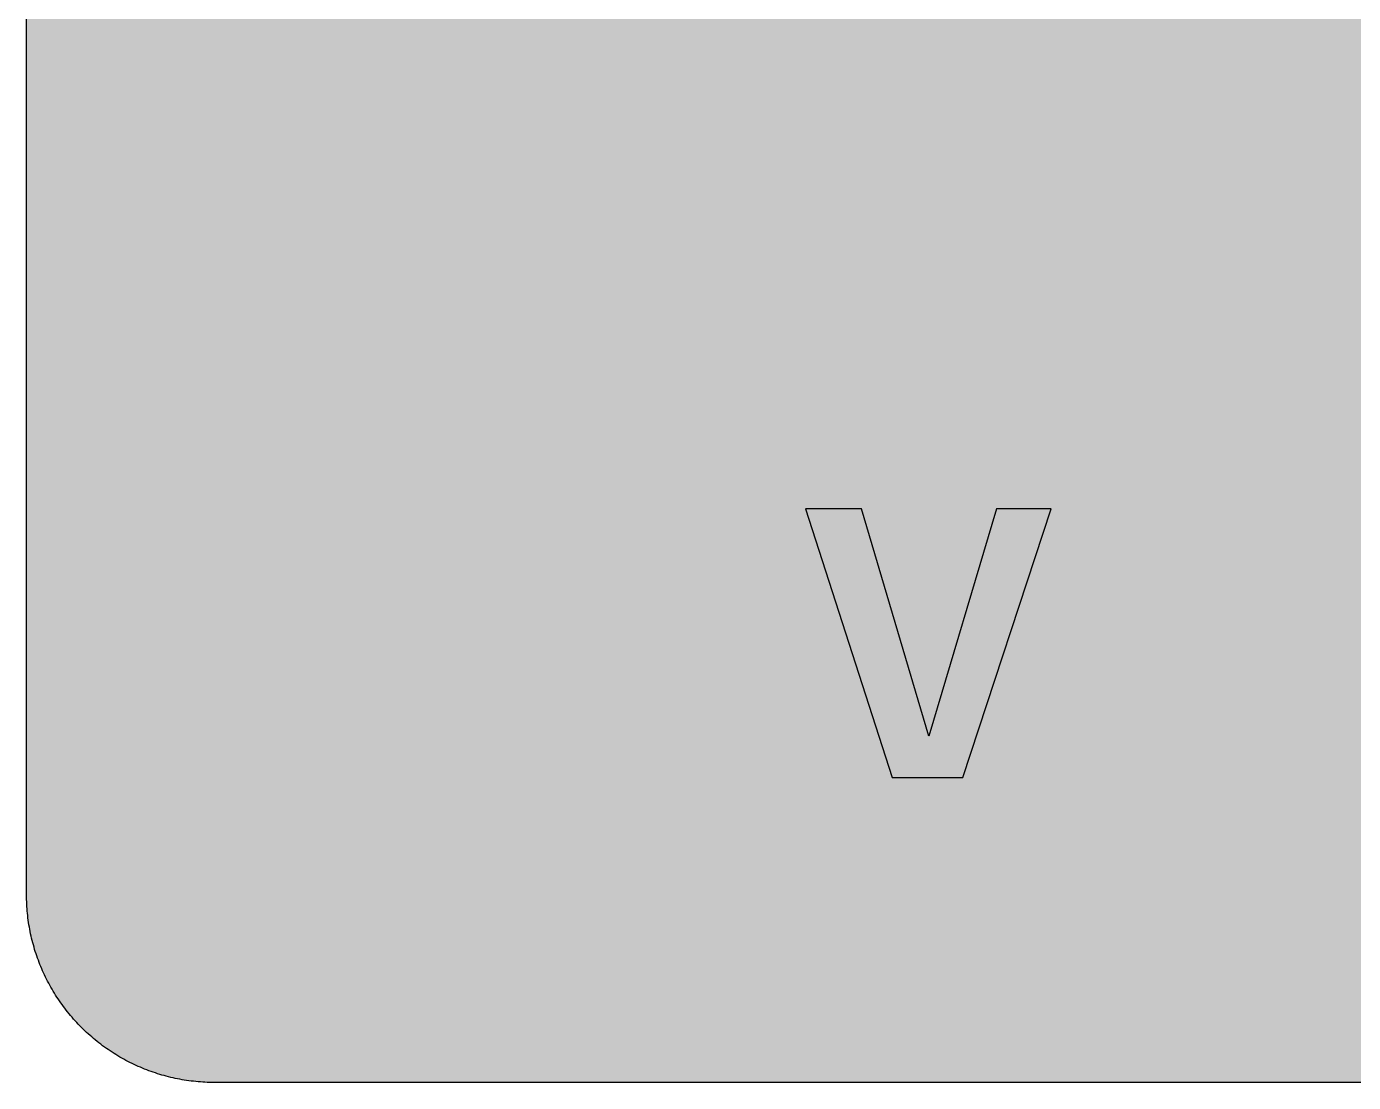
# Model space of a CAD drawing. Header units: millimetres. Extents: x 0 to 212, y 0 to 159.
# Drawn here: x 0.1 to 99.8, y 0.1 to 79.4 of the extents above; entities that cross this region are included whole.
import ezdxf

# ---------------------------------------------------------------- set-up
doc = ezdxf.new("R2010")
doc.units = ezdxf.units.MM

msp = doc.modelspace()

# ---------------------------------------------------------------- hatches: boundary and pattern name
for color, points in [(254, [(14.1633, 0.0536), (13.9878, 0.0533), (13.8125, 0.0559), (13.6373, 0.061), (13.462, 0.0686), (13.2893, 0.0787), (13.114, 0.0914), (12.9413, 0.1041), (12.7686, 0.1219), (12.5959, 0.1397), (12.4231, 0.16), (12.2504, 0.1829), (12.0777, 0.2057), (11.9075, 0.2337), (11.7373, 0.2616), (11.5672, 0.2921), (11.397, 0.3251), (11.2268, 0.3607), (11.0592, 0.3988), (10.8915, 0.4369), (10.7239, 0.4775), (10.5562, 0.5207), (10.3886, 0.5664), (10.2235, 0.6121), (10.0584, 0.6629), (9.8933, 0.7137), (9.7307, 0.7671), (9.5682, 0.8204), (9.4056, 0.8788), (9.2431, 0.9373), (9.083, 0.9982), (8.923, 1.0617), (8.763, 1.1252), (8.6055, 1.1938), (8.4455, 1.2624), (8.2906, 1.331), (8.1331, 1.4046), (7.9781, 1.4783), (7.8232, 1.5545), (7.6708, 1.6332), (7.5184, 1.7145), (7.366, 1.7958), (7.2161, 1.8796), (7.0663, 1.966), (6.919, 2.0523), (6.7716, 2.1438), (6.6243, 2.2352), (6.4795, 2.3266), (6.3348, 2.4232), (6.19, 2.5197), (6.0477, 2.6187), (5.908, 2.7178), (5.7683, 2.8194), (5.6286, 2.9235), (5.4915, 3.0302), (5.3543, 3.1369), (5.2197, 3.2461), (5.0851, 3.3579), (4.953, 3.4722), (4.8209, 3.5865), (4.6914, 3.7033), (4.5644, 3.8202), (4.4348, 3.9395), (4.3104, 4.0615), (4.1859, 4.1859), (4.0615, 4.3104), (3.9395, 4.4348), (3.8202, 4.5618), (3.7033, 4.6914), (3.5865, 4.8209), (3.4722, 4.953), (3.3579, 5.0851), (3.2487, 5.2197), (3.1369, 5.3543), (3.0302, 5.4915), (2.9235, 5.6286), (2.8194, 5.7683), (2.7178, 5.908), (2.6187, 6.0477), (2.5197, 6.19), (2.4232, 6.3348), (2.3266, 6.477), (2.2352, 6.6243), (2.1438, 6.7691), (2.0523, 6.919), (1.966, 7.0663), (1.8796, 7.2161), (1.7958, 7.366), (1.7145, 7.5184), (1.6332, 7.6708), (1.5545, 7.8232), (1.4783, 7.9781), (1.4046, 8.1331), (1.331, 8.2906), (1.2598, 8.4455), (1.1913, 8.603), (1.1252, 8.763), (1.0592, 8.923), (0.9982, 9.083), (0.9373, 9.2431), (0.8763, 9.4056), (0.8204, 9.5682), (0.7645, 9.7307), (0.7112, 9.8933), (0.6604, 10.0584), (0.6121, 10.2235), (0.5639, 10.3911), (0.5207, 10.5562), (0.4775, 10.7239), (0.4343, 10.8915), (0.3962, 11.0592), (0.3607, 11.2268), (0.3251, 11.397), (0.2921, 11.5672), (0.2616, 11.7373), (0.2311, 11.9075), (0.2057, 12.0802), (0.1803, 12.2504), (0.1575, 12.4231), (0.1372, 12.5959), (0.1194, 12.7686), (0.1041, 12.9413), (0.0889, 13.1166), (0.0787, 13.2893), (0.0686, 13.4645), (0.061, 13.6373), (0.0559, 13.8125), (0.0508, 13.9878), (0.0508, 14.163), (0.0522, 144.6925), (0.0508, 144.8664), (0.0559, 145.0416), (0.061, 145.2169), (0.0686, 145.3896), (0.0787, 145.5649), (0.0889, 145.7376), (0.1041, 145.9128), (0.1194, 146.0856), (0.1372, 146.2583), (0.1575, 146.431), (0.1803, 146.6037), (0.2057, 146.7739), (0.2311, 146.9466), (0.2616, 147.1168), (0.2921, 147.287), (0.3251, 147.4572), (0.3607, 147.6248), (0.3962, 147.795), (0.4343, 147.9626), (0.4775, 148.1303), (0.5207, 148.2979), (0.5639, 148.463), (0.6121, 148.6281), (0.6604, 148.7932), (0.7112, 148.9583), (0.7645, 149.1234), (0.8204, 149.286), (0.8763, 149.4485), (0.9373, 149.6111), (0.9982, 149.7711), (1.0592, 149.9311), (1.1252, 150.0911), (1.1913, 150.2486), (1.2598, 150.4061), (1.331, 150.5636), (1.4046, 150.7185), (1.4783, 150.876), (1.5545, 151.0284), (1.6332, 151.1833), (1.7145, 151.3357), (1.7958, 151.4856), (1.8796, 151.638), (1.966, 151.7879), (2.0523, 151.9352), (2.1438, 152.0825), (2.2352, 152.2298), (2.3266, 152.3746), (2.4232, 152.5194), (2.5197, 152.6616), (2.6187, 152.8039), (2.7178, 152.9461), (2.8194, 153.0858), (2.9235, 153.2255), (3.0302, 153.3627), (3.1369, 153.4973), (3.2487, 153.6344), (3.3579, 153.7665), (3.4722, 153.8986), (3.5865, 154.0307), (3.7033, 154.1602), (3.8202, 154.2898), (3.9395, 154.4168), (4.0615, 154.5438), (4.1859, 154.6682), (4.3104, 154.7901), (4.4348, 154.9121), (4.5644, 155.034), (4.6914, 155.1508), (4.8209, 155.2677), (4.953, 155.382), (5.0851, 155.4937), (5.2197, 155.6055), (5.3543, 155.7147), (5.4915, 155.8239), (5.6286, 155.9281), (5.7683, 156.0322), (5.908, 156.1338), (6.0477, 156.2354), (6.19, 156.3345), (6.3348, 156.431), (6.4795, 156.525), (6.6243, 156.6189), (6.7716, 156.7104), (6.919, 156.7993), (7.0663, 156.8882), (7.2161, 156.9745), (7.366, 157.0584), (7.5184, 157.1396), (7.6708, 157.2209), (7.8232, 157.2971), (7.9781, 157.3733), (8.1331, 157.4495), (8.2906, 157.5206), (8.4455, 157.5918), (8.6055, 157.6603), (8.763, 157.7289), (8.923, 157.7924), (9.083, 157.8559), (9.2431, 157.9169), (9.4056, 157.9753), (9.5682, 158.0337), (9.7307, 158.0871), (9.8933, 158.1404), (10.0584, 158.1912), (10.2235, 158.242), (10.3886, 158.2877), (10.5562, 158.3334), (10.7239, 158.3766), (10.8915, 158.4173), (11.0592, 158.4579), (11.2268, 158.4935), (11.397, 158.529), (11.5672, 158.562), (11.7373, 158.5925), (11.9075, 158.6205), (12.0777, 158.6484), (12.2504, 158.6713), (12.4231, 158.6941), (12.5959, 158.7144), (12.7686, 158.7322), (12.9413, 158.75), (13.114, 158.7627), (13.2893, 158.7754), (13.462, 158.7856), (13.6373, 158.7932), (13.8125, 158.7983), (13.9878, 158.8008), (14.163, 158.8033), (197.6078, 158.8036), (197.7822, 158.8008), (197.9574, 158.7983), (198.1327, 158.7932), (198.3054, 158.7856), (198.4807, 158.7754), (198.6534, 158.7627), (198.8287, 158.75), (199.0014, 158.7322), (199.1741, 158.7144), (199.3468, 158.6941), (199.5195, 158.6713), (199.6897, 158.6484), (199.8624, 158.6205), (200.0326, 158.5925), (200.2028, 158.562), (200.373, 158.529), (200.5432, 158.4935), (200.7108, 158.4579), (200.8784, 158.4173), (201.0461, 158.3766), (201.2137, 158.3334), (201.3788, 158.2877), (201.5465, 158.242), (201.7116, 158.1912), (201.8767, 158.1404), (202.0392, 158.0871), (202.2018, 158.0337), (202.3643, 157.9753), (202.5269, 157.9169), (202.6869, 157.8559), (202.8469, 157.7924), (203.007, 157.7289), (203.167, 157.6603), (203.3245, 157.5918), (203.4794, 157.5206), (203.6369, 157.4495), (203.7918, 157.3733), (203.9468, 157.2971), (204.0992, 157.2209), (204.2516, 157.1396), (204.404, 157.0584), (204.5538, 156.9745), (204.7037, 156.8882), (204.8535, 156.7993), (205.0009, 156.7104), (205.1456, 156.6189), (205.293, 156.525), (205.4352, 156.431), (205.58, 156.3345), (205.7222, 156.2354), (205.8619, 156.1338), (206.0016, 156.0322), (206.1413, 155.9281), (206.2785, 155.8239), (206.4156, 155.7147), (206.5503, 155.6055), (206.6849, 155.4937), (206.817, 155.382), (206.949, 155.2677), (207.0786, 155.1508), (207.2081, 155.034), (207.3351, 154.9121), (207.4596, 154.7901), (207.584, 154.6682), (207.7085, 154.5438), (207.8304, 154.4168), (207.9498, 154.2898), (208.0666, 154.1602), (208.1835, 154.0307), (208.2978, 153.8986), (208.4121, 153.7665), (208.5238, 153.6344), (208.6331, 153.4973), (208.7397, 153.3627), (208.8464, 153.2255), (208.9506, 153.0858), (209.0522, 152.9461), (209.1512, 152.8039), (209.2503, 152.6616), (209.3468, 152.5194), (209.4433, 152.3746), (209.5348, 152.2298), (209.6262, 152.0825), (209.7176, 151.9352), (209.804, 151.7879), (209.8904, 151.638), (209.9742, 151.4856), (210.0555, 151.3357), (210.1367, 151.1833), (210.2155, 151.0284), (210.2917, 150.876), (210.3653, 150.7185), (210.439, 150.5636), (210.5076, 150.4061), (210.5762, 150.2486), (210.6447, 150.0911), (210.7082, 149.9311), (210.7717, 149.7711), (210.8327, 149.6111), (210.8911, 149.4485), (210.9495, 149.286), (211.0029, 149.1234), (211.0562, 148.9583), (211.107, 148.7932), (211.1578, 148.6281), (211.2035, 148.463), (211.2493, 148.2979), (211.2924, 148.1303), (211.3331, 147.9626), (211.3712, 147.795), (211.4093, 147.6248), (211.4448, 147.4572), (211.4779, 147.287), (211.5083, 147.1168), (211.5363, 146.9466), (211.5642, 146.7739), (211.5871, 146.6037), (211.6099, 146.431), (211.6303, 146.2583), (211.648, 146.0856), (211.6658, 145.9128), (211.6785, 145.7376), (211.6912, 145.5649), (211.7014, 145.3896), (211.709, 145.2169), (211.7141, 145.0416), (211.7166, 144.8664), (211.7166, 144.6911), (211.7189, 14.1647), (211.7166, 13.9878), (211.7141, 13.8125), (211.709, 13.6373), (211.7014, 13.4645), (211.6912, 13.2893), (211.6785, 13.1166), (211.6658, 12.9413), (211.648, 12.7686), (211.6303, 12.5959), (211.6099, 12.4231), (211.5871, 12.2504), (211.5642, 12.0802), (211.5363, 11.9075), (211.5083, 11.7373), (211.4779, 11.5672), (211.4448, 11.397), (211.4093, 11.2268), (211.3712, 11.0592), (211.3331, 10.8915), (211.2924, 10.7239), (211.2493, 10.5562), (211.2035, 10.3911), (211.1578, 10.2235), (211.107, 10.0584), (211.0562, 9.8933), (211.0029, 9.7307), (210.9495, 9.5682), (210.8911, 9.4056), (210.8327, 9.2431), (210.7717, 9.083), (210.7082, 8.923), (210.6447, 8.763), (210.5762, 8.603), (210.5076, 8.4455), (210.439, 8.2906), (210.3653, 8.1331), (210.2917, 7.9781), (210.2155, 7.8232), (210.1367, 7.6708), (210.0555, 7.5184), (209.9742, 7.366), (209.8904, 7.2161), (209.804, 7.0663), (209.7176, 6.919), (209.6262, 6.7691), (209.5348, 6.6243), (209.4433, 6.477), (209.3468, 6.3348), (209.2503, 6.19), (209.1512, 6.0477), (209.0522, 5.908), (208.9506, 5.7683), (208.8464, 5.6286), (208.7397, 5.4915), (208.6331, 5.3543), (208.5238, 5.2197), (208.4121, 5.0851), (208.2978, 4.953), (208.1835, 4.8209), (208.0666, 4.6914), (207.9498, 4.5618), (207.8304, 4.4348), (207.7085, 4.3104), (207.584, 4.1859), (207.4596, 4.0615), (207.3351, 3.9395), (207.2081, 3.8202), (207.0786, 3.7033), (206.949, 3.5865), (206.817, 3.4722), (206.6849, 3.3579), (206.5503, 3.2461), (206.4156, 3.1369), (206.2785, 3.0302), (206.1413, 2.9235), (206.0016, 2.8194), (205.8619, 2.7178), (205.7222, 2.6187), (205.58, 2.5197), (205.4352, 2.4232), (205.293, 2.3266), (205.1456, 2.2352), (205.0009, 2.1438), (204.8535, 2.0523), (204.7037, 1.966), (204.5538, 1.8796), (204.404, 1.7958), (204.2516, 1.7145), (204.0992, 1.6332), (203.9468, 1.5545), (203.7918, 1.4783), (203.6369, 1.4046), (203.4794, 1.331), (203.3245, 1.2624), (203.167, 1.1938), (203.007, 1.1252), (202.8469, 1.0617), (202.6869, 0.9982), (202.5269, 0.9373), (202.3643, 0.8788), (202.2018, 0.8204), (202.0392, 0.7671), (201.8767, 0.7137), (201.7116, 0.6629), (201.5465, 0.6121), (201.3788, 0.5664), (201.2137, 0.5207), (201.0461, 0.4775), (200.8784, 0.4369), (200.7108, 0.3988), (200.5432, 0.3607), (200.373, 0.3251), (200.2028, 0.2921), (200.0326, 0.2616), (199.8624, 0.2337), (199.6897, 0.2057), (199.5195, 0.1829), (199.3468, 0.16), (199.1741, 0.1397), (199.0014, 0.1219), (198.8287, 0.1041), (198.6534, 0.0914), (198.4807, 0.0787), (198.3054, 0.0686), (198.1327, 0.061), (197.9574, 0.0559), (197.7822, 0.0533), (197.6069, 0.0533)]), (59, [(77.053, 43.1627), (72.941, 43.1627), (67.8575, 26.0872), (62.8124, 43.1627), (58.5819, 43.1627), (65.1013, 22.9842), (70.4176, 22.9842)])]:
    msp.add_hatch(color=color).paths.add_polyline_path(points)
h = msp.add_hatch(color=59)
h.paths.add_polyline_path([(14.1633, 3.5814), (13.8887, 3.5839), (13.6169, 3.5941), (13.3477, 3.6119), (13.081, 3.6347), (12.8143, 3.6652), (12.5501, 3.7008), (12.2885, 3.7465), (12.0294, 3.7948), (11.7729, 3.8506), (11.5164, 3.9141), (11.2649, 3.9827), (11.016, 4.0564), (10.7671, 4.1351), (10.5232, 4.2215), (10.2819, 4.3129), (10.0432, 4.412), (9.8069, 4.5161), (9.5733, 4.6228), (9.3447, 4.7371), (9.1186, 4.8565), (8.8951, 4.9809), (8.6741, 5.113), (8.4582, 5.2476), (8.2448, 5.3873), (8.0366, 5.5321), (7.8308, 5.682), (7.6276, 5.8369), (7.4295, 5.9969), (7.2365, 6.1595), (7.046, 6.3297), (6.8605, 6.5024), (6.6777, 6.6802), (6.5024, 6.8605), (6.3271, 7.046), (6.1595, 7.2365), (5.9969, 7.432), (5.8369, 7.6302), (5.682, 7.8308), (5.5321, 8.0366), (5.3873, 8.2448), (5.2451, 8.4582), (5.1105, 8.6741), (4.9809, 8.8951), (4.8565, 9.1186), (4.7371, 9.3447), (4.6228, 9.5758), (4.5136, 9.8069), (4.4094, 10.0432), (4.3129, 10.2819), (4.2215, 10.5232), (4.1351, 10.7696), (4.0538, 11.016), (3.9802, 11.2649), (3.9116, 11.5189), (3.8506, 11.7729), (3.7948, 12.0294), (3.744, 12.2911), (3.7008, 12.5527), (3.6627, 12.8143), (3.6322, 13.081), (3.6093, 13.3502), (3.5916, 13.6195), (3.5814, 13.8913), (3.5789, 14.163), (3.58, 144.6925), (3.5814, 144.9654), (3.5916, 145.2347), (3.6093, 145.5064), (3.6322, 145.7731), (3.6627, 146.0398), (3.7008, 146.304), (3.744, 146.5656), (3.7948, 146.8247), (3.8506, 147.0812), (3.9116, 147.3352), (3.9802, 147.5892), (4.0538, 147.8382), (4.1351, 148.0845), (4.2215, 148.3309), (4.3129, 148.5722), (4.4094, 148.811), (4.5136, 149.0472), (4.6228, 149.2783), (4.7371, 149.5095), (4.8565, 149.7355), (4.9809, 149.9591), (5.1105, 150.1775), (5.2451, 150.3959), (5.3873, 150.6093), (5.5321, 150.8176), (5.682, 151.0233), (5.8369, 151.224), (5.9969, 151.4221), (6.1595, 151.6177), (6.3271, 151.8056), (6.5024, 151.9936), (6.6777, 152.1739), (6.8605, 152.3517), (7.046, 152.5245), (7.2365, 152.6946), (7.4295, 152.8572), (7.6276, 153.0172), (7.8308, 153.1722), (8.0366, 153.322), (8.2448, 153.4668), (8.4582, 153.6065), (8.6741, 153.7411), (8.8951, 153.8732), (9.1186, 153.9977), (9.3447, 154.117), (9.5733, 154.2313), (9.8069, 154.3406), (10.0432, 154.4422), (10.2819, 154.5412), (10.5232, 154.6327), (10.7671, 154.719), (11.016, 154.7978), (11.2649, 154.874), (11.5164, 154.9425), (11.7729, 155.0035), (12.0294, 155.0594), (12.2885, 155.1102), (12.5501, 155.1534), (12.8143, 155.1889), (13.081, 155.2194), (13.3477, 155.2448), (13.6169, 155.26), (13.8887, 155.2702), (14.163, 155.2753), (197.6078, 155.2758), (197.8787, 155.2702), (198.1505, 155.26), (198.4197, 155.2448), (198.689, 155.2194), (198.9557, 155.1889), (199.2173, 155.1534), (199.4789, 155.1102), (199.7405, 155.0594), (199.9971, 155.0035), (200.2511, 154.9425), (200.5051, 154.874), (200.754, 154.7978), (201.0004, 154.719), (201.2467, 154.6327), (201.488, 154.5412), (201.7268, 154.4422), (201.963, 154.3406), (202.1942, 154.2313), (202.4253, 154.117), (202.6514, 153.9977), (202.8749, 153.8732), (203.0959, 153.7411), (203.3118, 153.6065), (203.5251, 153.4668), (203.7334, 153.322), (203.9391, 153.1722), (204.1398, 153.0172), (204.3379, 152.8572), (204.5335, 152.6946), (204.724, 152.5245), (204.9094, 152.3517), (205.0898, 152.1739), (205.2676, 151.9936), (205.4403, 151.8056), (205.6105, 151.6177), (205.773, 151.4221), (205.933, 151.224), (206.088, 151.0233), (206.2378, 150.8176), (206.3826, 150.6093), (206.5223, 150.3959), (206.6569, 150.1775), (206.789, 149.9591), (206.9135, 149.7355), (207.0329, 149.5095), (207.1472, 149.2783), (207.2538, 149.0472), (207.358, 148.811), (207.457, 148.5722), (207.5485, 148.3309), (207.6348, 148.0845), (207.7136, 147.8382), (207.7872, 147.5892), (207.8558, 147.3352), (207.9193, 147.0812), (207.9752, 146.8247), (208.0235, 146.5656), (208.0692, 146.304), (208.1047, 146.0398), (208.1352, 145.7731), (208.1581, 145.5064), (208.1759, 145.2347), (208.186, 144.9654), (208.1911, 144.6911), (208.1911, 14.1647), (208.186, 13.8913), (208.1759, 13.6195), (208.1581, 13.3502), (208.1352, 13.081), (208.1047, 12.8143), (208.0692, 12.5527), (208.0235, 12.2911), (207.9752, 12.0294), (207.9193, 11.7729), (207.8558, 11.5189), (207.7872, 11.2649), (207.7136, 11.016), (207.6348, 10.7696), (207.5485, 10.5232), (207.457, 10.2819), (207.358, 10.0432), (207.2538, 9.8069), (207.1472, 9.5758), (207.0329, 9.3447), (206.9135, 9.1186), (206.789, 8.8951), (206.6569, 8.6741), (206.5223, 8.4582), (206.3826, 8.2448), (206.2378, 8.0366), (206.088, 7.8308), (205.933, 7.6302), (205.773, 7.432), (205.6105, 7.2365), (205.4403, 7.046), (205.2676, 6.8605), (205.0898, 6.6802), (204.9094, 6.5024), (204.724, 6.3297), (204.5335, 6.1595), (204.3379, 5.9969), (204.1398, 5.8369), (203.9391, 5.682), (203.7334, 5.5321), (203.5251, 5.3873), (203.3118, 5.2476), (203.0959, 5.113), (202.8749, 4.9809), (202.6514, 4.8565), (202.4253, 4.7371), (202.1942, 4.6228), (201.963, 4.5161), (201.7268, 4.412), (201.488, 4.3129), (201.2467, 4.2215), (201.0004, 4.1351), (200.754, 4.0564), (200.5051, 3.9827), (200.2511, 3.9141), (199.9971, 3.8506), (199.7405, 3.7948), (199.4789, 3.7465), (199.2173, 3.7008), (198.9557, 3.6652), (198.689, 3.6347), (198.4197, 3.6119), (198.1505, 3.5941), (197.8787, 3.5839), (197.6069, 3.5789)])
h.paths.add_polyline_path([(14.1633, 8.8731), (14.0259, 8.8748), (13.8887, 8.8798), (13.7541, 8.8875), (13.622, 8.9002), (13.4874, 8.9154), (13.3553, 8.9332), (13.2258, 8.9535), (13.0962, 8.9789), (12.9667, 9.0068), (12.8397, 9.0373), (12.7127, 9.0729), (12.5882, 9.1084), (12.4663, 9.1491), (12.3419, 9.1923), (12.2225, 9.238), (12.1031, 9.2888), (11.9837, 9.3396), (11.8694, 9.3929), (11.7526, 9.4513), (11.6408, 9.5098), (11.5291, 9.5733), (11.4198, 9.6368), (11.3106, 9.7053), (11.2039, 9.7765), (11.0998, 9.8476), (10.9957, 9.9238), (10.8966, 10), (10.7975, 10.0787), (10.6985, 10.1625), (10.6045, 10.2464), (10.5105, 10.3327), (10.4216, 10.4216), (10.3327, 10.5131), (10.2464, 10.6045), (10.16, 10.701), (10.0787, 10.7975), (10, 10.8966), (9.9212, 10.9982), (9.8476, 11.0998), (9.7739, 11.2039), (9.7053, 11.3106), (9.6368, 11.4198), (9.5707, 11.5291), (9.5098, 11.6408), (9.4488, 11.7551), (9.3929, 11.8694), (9.337, 11.9863), (9.2862, 12.1031), (9.238, 12.2225), (9.1923, 12.3444), (9.1491, 12.4663), (9.1084, 12.5908), (9.0703, 12.7152), (9.0373, 12.8397), (9.0068, 12.9692), (8.9789, 13.0962), (8.9535, 13.2258), (8.9306, 13.3579), (8.9129, 13.4899), (8.8976, 13.622), (8.8849, 13.7566), (8.8773, 13.8913), (8.8722, 14.0259), (8.8697, 14.163), (8.8717, 144.6925), (8.8722, 144.8283), (8.8773, 144.9629), (8.8849, 145.0975), (8.8976, 145.2321), (8.9129, 145.3642), (8.9306, 145.4963), (8.9535, 145.6284), (8.9789, 145.7579), (9.0068, 145.8849), (9.0373, 146.0144), (9.0703, 146.1389), (9.1084, 146.2634), (9.1491, 146.3878), (9.1923, 146.5097), (9.238, 146.6317), (9.2862, 146.751), (9.337, 146.8679), (9.3929, 146.9847), (9.4488, 147.099), (9.5098, 147.2133), (9.5707, 147.3251), (9.6368, 147.4343), (9.7053, 147.5435), (9.7739, 147.6502), (9.8476, 147.7543), (9.9212, 147.8559), (10, 147.9575), (10.0787, 148.0566), (10.16, 148.1531), (10.2464, 148.2496), (10.3327, 148.3411), (10.4216, 148.4325), (10.5105, 148.5214), (10.6045, 148.6078), (10.6985, 148.6916), (10.7975, 148.7754), (10.8966, 148.8542), (10.9957, 148.9304), (11.0998, 149.0066), (11.2039, 149.0777), (11.3106, 149.1488), (11.4198, 149.2174), (11.5291, 149.2809), (11.6408, 149.3444), (11.7526, 149.4028), (11.8694, 149.4612), (11.9837, 149.5146), (12.1031, 149.5679), (12.2225, 149.6162), (12.3419, 149.6619), (12.4663, 149.7051), (12.5882, 149.7457), (12.7127, 149.7813), (12.8397, 149.8168), (12.9667, 149.8473), (13.0962, 149.8752), (13.2258, 149.9006), (13.3553, 149.921), (13.4874, 149.9413), (13.622, 149.9565), (13.7541, 149.9667), (13.8887, 149.9768), (14.0259, 149.9819), (14.163, 149.9819), (197.6078, 149.9842), (197.7441, 149.9819), (197.8787, 149.9768), (198.0133, 149.9667), (198.1479, 149.9565), (198.28, 149.9413), (198.4121, 149.921), (198.5442, 149.9006), (198.6737, 149.8752), (198.8007, 149.8473), (198.9303, 149.8168), (199.0547, 149.7813), (199.1792, 149.7457), (199.3036, 149.7051), (199.4256, 149.6619), (199.5475, 149.6162), (199.6669, 149.5679), (199.7837, 149.5146), (199.9005, 149.4612), (200.0148, 149.4028), (200.1291, 149.3444), (200.2409, 149.2809), (200.3501, 149.2174), (200.4593, 149.1488), (200.566, 149.0777), (200.6702, 149.0066), (200.7718, 148.9304), (200.8734, 148.8542), (200.9724, 148.7754), (201.0689, 148.6916), (201.1655, 148.6078), (201.2569, 148.5214), (201.3483, 148.4325), (201.4372, 148.3411), (201.5236, 148.2496), (201.6074, 148.1531), (201.6912, 148.0566), (201.77, 147.9575), (201.8462, 147.8559), (201.9224, 147.7543), (201.9935, 147.6502), (202.0646, 147.5435), (202.1332, 147.4343), (202.1967, 147.3251), (202.2602, 147.2133), (202.3186, 147.099), (202.377, 146.9847), (202.4304, 146.8679), (202.4812, 146.751), (202.532, 146.6317), (202.5777, 146.5097), (202.6209, 146.3878), (202.6615, 146.2634), (202.6971, 146.1389), (202.7326, 146.0144), (202.7631, 145.8849), (202.7911, 145.7579), (202.8165, 145.6284), (202.8368, 145.4963), (202.8546, 145.3642), (202.8698, 145.2321), (202.8825, 145.0975), (202.8901, 144.9629), (202.8952, 144.8283), (202.8977, 144.6911), (202.8994, 14.1647), (202.8952, 14.0259), (202.8901, 13.8913), (202.8825, 13.7566), (202.8698, 13.622), (202.8546, 13.4899), (202.8368, 13.3579), (202.8165, 13.2258), (202.7911, 13.0962), (202.7631, 12.9692), (202.7326, 12.8397), (202.6971, 12.7152), (202.6615, 12.5908), (202.6209, 12.4663), (202.5777, 12.3444), (202.532, 12.2225), (202.4812, 12.1031), (202.4304, 11.9863), (202.377, 11.8694), (202.3186, 11.7551), (202.2602, 11.6408), (202.1967, 11.5291), (202.1332, 11.4198), (202.0646, 11.3106), (201.9935, 11.2039), (201.9224, 11.0998), (201.8462, 10.9982), (201.77, 10.8966), (201.6912, 10.7975), (201.6074, 10.701), (201.5236, 10.6045), (201.4372, 10.5131), (201.3483, 10.4216), (201.2569, 10.3327), (201.1655, 10.2464), (201.0689, 10.1625), (200.9724, 10.0787), (200.8734, 10), (200.7718, 9.9238), (200.6702, 9.8476), (200.566, 9.7765), (200.4593, 9.7053), (200.3501, 9.6368), (200.2409, 9.5733), (200.1291, 9.5098), (200.0148, 9.4513), (199.9005, 9.3929), (199.7837, 9.3396), (199.6669, 9.2888), (199.5475, 9.238), (199.4256, 9.1923), (199.3036, 9.1491), (199.1792, 9.1084), (199.0547, 9.0729), (198.9303, 9.0373), (198.8007, 9.0068), (198.6737, 8.9789), (198.5442, 8.9535), (198.4121, 8.9332), (198.28, 8.9154), (198.1479, 8.9002), (198.0133, 8.8875), (197.8787, 8.8798), (197.7441, 8.8748), (197.6069, 8.8722)], flags=16)
h = msp.add_hatch(color=59)
edge = h.paths.add_edge_path()
edge.add_line((88.3073, 22.5954), (88.5368, 22.5958))
edge.add_line((88.5368, 22.5958), (88.7628, 22.6035))
edge.add_line((88.7628, 22.6035), (88.9889, 22.6136))
edge.add_line((88.9889, 22.6136), (89.2124, 22.6289))
edge.add_line((89.2124, 22.6289), (89.4334, 22.6466))
edge.add_line((89.4334, 22.6466), (89.6518, 22.6695))
edge.add_line((89.6518, 22.6695), (89.8652, 22.6974))
edge.add_line((89.8652, 22.6974), (90.0786, 22.7305))
edge.add_line((90.0786, 22.7305), (90.2894, 22.7686))
edge.add_line((90.2894, 22.7686), (90.4977, 22.8092))
edge.add_line((90.4977, 22.8092), (90.7034, 22.8549))
edge.add_line((90.7034, 22.8549), (90.9066, 22.9057))
edge.add_line((90.9066, 22.9057), (91.1047, 22.9616))
edge.add_line((91.1047, 22.9616), (91.3028, 23.0226))
edge.add_line((91.3028, 23.0226), (91.4984, 23.0861))
edge.add_line((91.4984, 23.0861), (91.6889, 23.1572))
edge.add_line((91.6889, 23.1572), (91.8769, 23.2308))
edge.add_line((91.8769, 23.2308), (92.0623, 23.3096))
edge.add_line((92.0623, 23.3096), (92.2452, 23.3959))
edge.add_line((92.2452, 23.3959), (92.4255, 23.4848))
edge.add_line((92.4255, 23.4848), (92.6008, 23.5788))
edge.add_line((92.6008, 23.5788), (92.7735, 23.6779))
edge.add_line((92.7735, 23.6779), (92.9437, 23.7846))
edge.add_line((92.9437, 23.7846), (93.1113, 23.8938))
edge.add_line((93.1113, 23.8938), (93.2739, 24.0081))
edge.add_line((93.2739, 24.0081), (93.4364, 24.13))
edge.add_line((93.4364, 24.13), (93.5914, 24.2545))
edge.add_line((93.5914, 24.2545), (93.7463, 24.3865))
edge.add_line((93.7463, 24.3865), (93.8962, 24.5237))
edge.add_line((93.8962, 24.5237), (94.0435, 24.6659))
edge.add_line((94.0435, 24.6659), (94.1857, 24.8133))
edge.add_line((94.1857, 24.8133), (94.3254, 24.9657))
edge.add_line((94.3254, 24.9657), (94.4626, 25.1257))
edge.add_line((94.4626, 25.1257), (94.5947, 25.2882))
edge.add_line((94.5947, 25.2882), (94.7217, 25.4584))
edge.add_line((94.7217, 25.4584), (94.8461, 25.6362))
edge.add_line((94.8461, 25.6362), (94.9681, 25.8166))
edge.add_line((94.9681, 25.8166), (95.0849, 26.0045))
edge.add_line((95.0849, 26.0045), (95.1992, 26.1976))
edge.add_line((95.1992, 26.1976), (95.3084, 26.3982))
edge.add_line((95.3084, 26.3982), (95.4151, 26.6014))
edge.add_line((95.4151, 26.6014), (95.5167, 26.8122))
edge.add_line((95.5167, 26.8122), (95.6132, 27.0307))
edge.add_line((95.6132, 27.0307), (95.7072, 27.2542))
edge.add_line((95.7072, 27.2542), (95.7961, 27.4828))
edge.add_line((95.7961, 27.4828), (95.8799, 27.719))
edge.add_line((95.8799, 27.719), (95.9612, 27.9603))
edge.add_line((95.9612, 27.9603), (96.0374, 28.2092))
edge.add_line((96.0374, 28.2092), (96.1111, 28.4632))
edge.add_line((96.1111, 28.4632), (96.1796, 28.7249))
edge.add_line((96.1796, 28.7249), (96.2431, 28.9916))
edge.add_line((96.2431, 28.9916), (96.3016, 29.2659))
edge.add_line((96.3016, 29.2659), (96.3549, 29.5453))
edge.add_line((96.3549, 29.5453), (96.4057, 29.8323))
edge.add_line((96.4057, 29.8323), (96.4514, 30.1269))
edge.add_line((96.4514, 30.1269), (96.4921, 30.4267))
edge.add_line((96.4921, 30.4267), (96.5276, 30.734))
edge.add_line((96.5276, 30.734), (96.5606, 31.0464))
edge.add_line((96.5606, 31.0464), (96.586, 31.3665))
edge.add_line((96.586, 31.3665), (96.6089, 31.6941))
edge.add_line((96.6089, 31.6941), (96.6267, 32.0269))
edge.add_line((96.6267, 32.0269), (96.6394, 32.3698))
edge.add_line((96.6394, 32.3698), (96.647, 32.7177))
edge.add_line((96.647, 32.7177), (96.6495, 33.0708))
edge.add_line((96.6495, 33.0708), (96.647, 33.4264))
edge.add_line((96.647, 33.4264), (96.6394, 33.7744))
edge.add_line((96.6394, 33.7744), (96.6267, 34.1147))
edge.add_line((96.6267, 34.1147), (96.6089, 34.45))
edge.add_line((96.6089, 34.45), (96.586, 34.7751))
edge.add_line((96.586, 34.7751), (96.5606, 35.0952))
edge.add_line((96.5606, 35.0952), (96.5276, 35.4101))
edge.add_line((96.5276, 35.4101), (96.4921, 35.7175))
edge.add_line((96.4921, 35.7175), (96.4514, 36.0172))
edge.add_line((96.4514, 36.0172), (96.4057, 36.3093))
edge.add_line((96.4057, 36.3093), (96.3549, 36.5963))
edge.add_line((96.3549, 36.5963), (96.3016, 36.8783))
edge.add_line((96.3016, 36.8783), (96.2431, 37.15))
edge.add_line((96.2431, 37.15), (96.1796, 37.4193))
edge.add_line((96.1796, 37.4193), (96.1111, 37.6784))
edge.add_line((96.1111, 37.6784), (96.0374, 37.9349))
edge.add_line((96.0374, 37.9349), (95.9612, 38.1813))
edge.add_line((95.9612, 38.1813), (95.8799, 38.4251))
edge.add_line((95.8799, 38.4251), (95.7961, 38.6588))
edge.add_line((95.7961, 38.6588), (95.7072, 38.8899))
edge.add_line((95.7072, 38.8899), (95.6132, 39.1135))
edge.add_line((95.6132, 39.1135), (95.5167, 39.3294))
edge.add_line((95.5167, 39.3294), (95.4151, 39.5402))
edge.add_line((95.4151, 39.5402), (95.3084, 39.7459))
edge.add_line((95.3084, 39.7459), (95.1992, 39.9466))
edge.add_line((95.1992, 39.9466), (95.0849, 40.1396))
edge.add_line((95.0849, 40.1396), (94.9681, 40.325))
edge.add_line((94.9681, 40.325), (94.8461, 40.5079))
edge.add_line((94.8461, 40.5079), (94.7217, 40.6832))
edge.add_line((94.7217, 40.6832), (94.5947, 40.8534))
edge.add_line((94.5947, 40.8534), (94.4626, 41.0185))
edge.add_line((94.4626, 41.0185), (94.3254, 41.1759))
edge.add_line((94.3254, 41.1759), (94.1857, 41.3309))
edge.add_line((94.1857, 41.3309), (94.0435, 41.4782))
edge.add_line((94.0435, 41.4782), (93.8962, 41.6204))
edge.add_line((93.8962, 41.6204), (93.7463, 41.7576))
edge.add_line((93.7463, 41.7576), (93.5914, 41.8871))
edge.add_line((93.5914, 41.8871), (93.4364, 42.0141))
edge.add_line((93.4364, 42.0141), (93.2739, 42.1335))
edge.add_line((93.2739, 42.1335), (93.1113, 42.2504))
edge.add_line((93.1113, 42.2504), (92.9437, 42.3596))
edge.add_line((92.9437, 42.3596), (92.7735, 42.4637))
edge.add_line((92.7735, 42.4637), (92.6008, 42.5628))
edge.add_line((92.6008, 42.5628), (92.4255, 42.6593))
edge.add_line((92.4255, 42.6593), (92.2452, 42.7482))
edge.add_line((92.2452, 42.7482), (92.0623, 42.832))
edge.add_line((92.0623, 42.832), (91.8769, 42.9108))
edge.add_line((91.8769, 42.9108), (91.6889, 42.987))
edge.add_line((91.6889, 42.987), (91.4984, 43.0555))
edge.add_line((91.4984, 43.0555), (91.3028, 43.1216))
edge.add_line((91.3028, 43.1216), (91.1047, 43.1825))
edge.add_line((91.1047, 43.1825), (90.9066, 43.2359))
edge.add_line((90.9066, 43.2359), (90.7034, 43.2867))
edge.add_line((90.7034, 43.2867), (90.4977, 43.3324))
edge.add_line((90.4977, 43.3324), (90.2894, 43.3756))
edge.add_line((90.2894, 43.3756), (90.0786, 43.4111))
edge.add_line((90.0786, 43.4111), (89.8652, 43.4442))
edge.add_line((89.8652, 43.4442), (89.6518, 43.4721))
edge.add_line((89.6518, 43.4721), (89.4334, 43.495))
edge.add_line((89.4334, 43.495), (89.2124, 43.5153))
edge.add_line((89.2124, 43.5153), (88.9889, 43.5305))
edge.add_line((88.9889, 43.5305), (88.7628, 43.5407))
edge.add_line((88.7628, 43.5407), (88.5368, 43.5458))
edge.add_line((88.5368, 43.5458), (88.3056, 43.5483))
edge.add_line((88.3056, 43.5483), (88.077, 43.5458))
edge.add_line((88.077, 43.5458), (87.8484, 43.5407))
edge.add_line((87.8484, 43.5407), (87.6224, 43.5305))
edge.add_line((87.6224, 43.5305), (87.4014, 43.5153))
edge.add_line((87.4014, 43.5153), (87.1804, 43.495))
edge.add_line((87.1804, 43.495), (86.962, 43.4721))
edge.add_line((86.962, 43.4721), (86.7461, 43.4442))
edge.add_line((86.7461, 43.4442), (86.5327, 43.4111))
edge.add_line((86.5327, 43.4111), (86.3219, 43.3756))
edge.add_line((86.3219, 43.3756), (86.1136, 43.3324))
edge.add_line((86.1136, 43.3324), (85.9079, 43.2867))
edge.add_line((85.9079, 43.2867), (85.7072, 43.2359))
edge.add_line((85.7072, 43.2359), (85.5066, 43.1825))
edge.add_line((85.5066, 43.1825), (85.3084, 43.1216))
edge.add_line((85.3084, 43.1216), (85.1154, 43.0555))
edge.add_line((85.1154, 43.0555), (84.9249, 42.987))
edge.add_line((84.9249, 42.987), (84.7344, 42.9108))
edge.add_line((84.7344, 42.9108), (84.549, 42.832))
edge.add_line((84.549, 42.832), (84.3661, 42.7482))
edge.add_line((84.3661, 42.7482), (84.1883, 42.6593))
edge.add_line((84.1883, 42.6593), (84.0105, 42.5628))
edge.add_line((84.0105, 42.5628), (83.8378, 42.4637))
edge.add_line((83.8378, 42.4637), (83.6676, 42.3596))
edge.add_line((83.6676, 42.3596), (83.5, 42.2504))
edge.add_line((83.5, 42.2504), (83.3374, 42.1335))
edge.add_line((83.3374, 42.1335), (83.1774, 42.0141))
edge.add_line((83.1774, 42.0141), (83.0199, 41.8871))
edge.add_line((83.0199, 41.8871), (82.8675, 41.7576))
edge.add_line((82.8675, 41.7576), (82.7151, 41.6204))
edge.add_line((82.7151, 41.6204), (82.5703, 41.4782))
edge.add_line((82.5703, 41.4782), (82.4255, 41.3309))
edge.add_line((82.4255, 41.3309), (82.2858, 41.1759))
edge.add_line((82.2858, 41.1759), (82.1512, 41.0185))
edge.add_line((82.1512, 41.0185), (82.0191, 40.8534))
edge.add_line((82.0191, 40.8534), (81.8896, 40.6832))
edge.add_line((81.8896, 40.6832), (81.7651, 40.5079))
edge.add_line((81.7651, 40.5079), (81.6432, 40.325))
edge.add_line((81.6432, 40.325), (81.5264, 40.1396))
edge.add_line((81.5264, 40.1396), (81.4146, 39.9466))
edge.add_line((81.4146, 39.9466), (81.3029, 39.7459))
edge.add_line((81.3029, 39.7459), (81.1987, 39.5402))
edge.add_line((81.1987, 39.5402), (81.0971, 39.3294))
edge.add_line((81.0971, 39.3294), (81.0006, 39.1135))
edge.add_line((81.0006, 39.1135), (80.9066, 38.8899))
edge.add_line((80.9066, 38.8899), (80.8177, 38.6588))
edge.add_line((80.8177, 38.6588), (80.7314, 38.4251))
edge.add_line((80.7314, 38.4251), (80.6501, 38.1813))
edge.add_line((80.6501, 38.1813), (80.5739, 37.9349))
edge.add_line((80.5739, 37.9349), (80.5028, 37.6784))
edge.add_line((80.5028, 37.6784), (80.4342, 37.4193))
edge.add_line((80.4342, 37.4193), (80.3707, 37.15))
edge.add_line((80.3707, 37.15), (80.3123, 36.8783))
edge.add_line((80.3123, 36.8783), (80.2564, 36.5963))
edge.add_line((80.2564, 36.5963), (80.2056, 36.3093))
edge.add_line((80.2056, 36.3093), (80.1599, 36.0172))
edge.add_line((80.1599, 36.0172), (80.1192, 35.7175))
edge.add_line((80.1192, 35.7175), (80.0837, 35.4101))
edge.add_line((80.0837, 35.4101), (80.0532, 35.0952))
edge.add_line((80.0532, 35.0952), (80.0252, 34.7751))
edge.add_line((80.0252, 34.7751), (80.0024, 34.45))
edge.add_line((80.0024, 34.45), (79.9871, 34.1147))
edge.add_line((79.9871, 34.1147), (79.9744, 33.7744))
edge.add_line((79.9744, 33.7744), (79.9668, 33.4264))
edge.add_line((79.9668, 33.4264), (79.9643, 33.0708))
edge.add_line((79.9643, 33.0708), (79.9668, 32.733))
edge.add_line((79.9668, 32.733), (79.9744, 32.4028))
edge.add_line((79.9744, 32.4028), (79.9871, 32.0777))
edge.add_line((79.9871, 32.0777), (80.0024, 31.7576))
edge.add_line((80.0024, 31.7576), (80.0252, 31.4452))
edge.add_line((80.0252, 31.4452), (80.0532, 31.1353))
edge.add_line((80.0532, 31.1353), (80.0837, 30.8331))
edge.add_line((80.0837, 30.8331), (80.1192, 30.5384))
edge.add_line((80.1192, 30.5384), (80.1599, 30.2463))
edge.add_line((80.1599, 30.2463), (80.2056, 29.9618))
edge.add_line((80.2056, 29.9618), (80.2564, 29.6824))
edge.add_line((80.2564, 29.6824), (80.3123, 29.4107))
edge.add_line((80.3123, 29.4107), (80.3707, 29.1414))
edge.add_line((80.3707, 29.1414), (80.4342, 28.8798))
edge.add_line((80.4342, 28.8798), (80.5028, 28.6233))
edge.add_line((80.5028, 28.6233), (80.5739, 28.3718))
edge.add_line((80.5739, 28.3718), (80.6501, 28.128))
edge.add_line((80.6501, 28.128), (80.7314, 27.8892))
edge.add_line((80.7314, 27.8892), (80.8177, 27.653))
edge.add_line((80.8177, 27.653), (80.9066, 27.4269))
edge.add_line((80.9066, 27.4269), (81.0006, 27.2034))
edge.add_line((81.0006, 27.2034), (81.0971, 26.985))
edge.add_line((81.0971, 26.985), (81.1987, 26.7741))
edge.add_line((81.1987, 26.7741), (81.3029, 26.5684))
edge.add_line((81.3029, 26.5684), (81.4146, 26.3652))
edge.add_line((81.4146, 26.3652), (81.5264, 26.1722))
edge.add_line((81.5264, 26.1722), (81.6432, 25.9817))
edge.add_line((81.6432, 25.9817), (81.7651, 25.7962))
edge.add_line((81.7651, 25.7962), (81.8896, 25.6159))
edge.add_line((81.8896, 25.6159), (82.0191, 25.4432))
edge.add_line((82.0191, 25.4432), (82.1512, 25.2755))
edge.add_line((82.1512, 25.2755), (82.2858, 25.1104))
edge.add_line((82.2858, 25.1104), (82.4255, 24.953))
edge.add_line((82.4255, 24.953), (82.5703, 24.8006))
edge.add_line((82.5703, 24.8006), (82.7151, 24.6532))
edge.add_line((82.7151, 24.6532), (82.8675, 24.511))
edge.add_line((82.8675, 24.511), (83.0199, 24.3738))
edge.add_line((83.0199, 24.3738), (83.1774, 24.2443))
edge.add_line((83.1774, 24.2443), (83.3374, 24.1173))
edge.add_line((83.3374, 24.1173), (83.5, 23.9954))
edge.add_line((83.5, 23.9954), (83.6676, 23.8785))
edge.add_line((83.6676, 23.8785), (83.8378, 23.7693))
edge.add_line((83.8378, 23.7693), (84.0105, 23.6626))
edge.add_line((84.0105, 23.6626), (84.1883, 23.5636))
edge.add_line((84.1883, 23.5636), (84.3661, 23.4671))
edge.add_line((84.3661, 23.4671), (84.549, 23.3756))
edge.add_line((84.549, 23.3756), (84.7344, 23.2918))
edge.add_line((84.7344, 23.2918), (84.9249, 23.2105))
edge.add_line((84.9249, 23.2105), (85.1154, 23.1343))
edge.add_line((85.1154, 23.1343), (85.3084, 23.0657))
edge.add_line((85.3084, 23.0657), (85.5066, 22.9997))
edge.add_line((85.5066, 22.9997), (85.7072, 22.9387))
edge.add_line((85.7072, 22.9387), (85.9079, 22.8829))
edge.add_line((85.9079, 22.8829), (86.1136, 22.8321))
edge.add_line((86.1136, 22.8321), (86.3219, 22.7863))
edge.add_line((86.3219, 22.7863), (86.5327, 22.7457))
edge.add_line((86.5327, 22.7457), (86.7461, 22.7101))
edge.add_line((86.7461, 22.7101), (86.962, 22.6797))
edge.add_line((86.962, 22.6797), (87.1804, 22.6543))
edge.add_line((87.1804, 22.6543), (87.4014, 22.6314))
edge.add_line((87.4014, 22.6314), (87.6224, 22.6162))
edge.add_line((87.6224, 22.6162), (87.8484, 22.6035))
edge.add_line((87.8484, 22.6035), (88.077, 22.5958))
edge.add_line((88.077, 22.5958), (88.3056, 22.5933))
edge = h.paths.add_edge_path(flags=16)
edge.add_line((88.3073, 40.4079), (88.4479, 40.4038))
edge.add_line((88.4479, 40.4038), (88.585, 40.4012))
edge.add_line((88.585, 40.4012), (88.7197, 40.3936))
edge.add_line((88.7197, 40.3936), (88.8543, 40.3809))
edge.add_line((88.8543, 40.3809), (88.9838, 40.3682))
edge.add_line((88.9838, 40.3682), (89.1108, 40.3504))
edge.add_line((89.1108, 40.3504), (89.2378, 40.3276))
edge.add_line((89.2378, 40.3276), (89.3597, 40.3047))
edge.add_line((89.3597, 40.3047), (89.4817, 40.2768))
edge.add_line((89.4817, 40.2768), (89.5985, 40.2463))
edge.add_line((89.5985, 40.2463), (89.7153, 40.2133))
edge.add_line((89.7153, 40.2133), (89.8271, 40.1752))
edge.add_line((89.8271, 40.1752), (89.9389, 40.1345))
edge.add_line((89.9389, 40.1345), (90.0455, 40.0914))
edge.add_line((90.0455, 40.0914), (90.1522, 40.0431))
edge.add_line((90.1522, 40.0431), (90.2564, 39.9923))
edge.add_line((90.2564, 39.9923), (90.358, 39.9364))
edge.add_line((90.358, 39.9364), (90.4545, 39.8805))
edge.add_line((90.4545, 39.8805), (90.551, 39.817))
edge.add_line((90.551, 39.817), (90.645, 39.7535))
edge.add_line((90.645, 39.7535), (90.739, 39.685))
edge.add_line((90.739, 39.685), (90.8279, 39.6113))
edge.add_line((90.8279, 39.6113), (90.9142, 39.5351))
edge.add_line((90.9142, 39.5351), (90.998, 39.4564))
edge.add_line((90.998, 39.4564), (91.0819, 39.3751))
edge.add_line((91.0819, 39.3751), (91.1606, 39.2862))
edge.add_line((91.1606, 39.2862), (91.2393, 39.1973))
edge.add_line((91.2393, 39.1973), (91.3155, 39.1033))
edge.add_line((91.3155, 39.1033), (91.3892, 39.0042))
edge.add_line((91.3892, 39.0042), (91.4603, 38.9026))
edge.add_line((91.4603, 38.9026), (91.5289, 38.7985))
edge.add_line((91.5289, 38.7985), (91.5949, 38.6893))
edge.add_line((91.5949, 38.6893), (91.6584, 38.5775))
edge.add_line((91.6584, 38.5775), (91.7219, 38.4607))
edge.add_line((91.7219, 38.4607), (91.7804, 38.3388))
edge.add_line((91.7804, 38.3388), (91.8388, 38.2143))
edge.add_line((91.8388, 38.2143), (91.8947, 38.0873))
edge.add_line((91.8947, 38.0873), (91.948, 37.9552))
edge.add_line((91.948, 37.9552), (91.9988, 37.8181))
edge.add_line((91.9988, 37.8181), (92.0496, 37.6784))
edge.add_line((92.0496, 37.6784), (92.0953, 37.5336))
edge.add_line((92.0953, 37.5336), (92.141, 37.3863))
edge.add_line((92.141, 37.3863), (92.1842, 37.2339))
edge.add_line((92.1842, 37.2339), (92.2249, 37.0764))
edge.add_line((92.2249, 37.0764), (92.263, 36.9164))
edge.add_line((92.263, 36.9164), (92.2985, 36.7513))
edge.add_line((92.2985, 36.7513), (92.3341, 36.5836))
edge.add_line((92.3341, 36.5836), (92.3671, 36.4109))
edge.add_line((92.3671, 36.4109), (92.3976, 36.2356))
edge.add_line((92.3976, 36.2356), (92.4255, 36.0528))
edge.add_line((92.4255, 36.0528), (92.4509, 35.8699))
edge.add_line((92.4509, 35.8699), (92.4763, 35.6794))
edge.add_line((92.4763, 35.6794), (92.4966, 35.4863))
edge.add_line((92.4966, 35.4863), (92.517, 35.2882))
edge.add_line((92.517, 35.2882), (92.5373, 35.085))
edge.add_line((92.5373, 35.085), (92.5525, 34.8793))
edge.add_line((92.5525, 34.8793), (92.5678, 34.6685))
edge.add_line((92.5678, 34.6685), (92.5805, 34.4551))
edge.add_line((92.5805, 34.4551), (92.5906, 34.2341))
edge.add_line((92.5906, 34.2341), (92.5982, 34.0106))
edge.add_line((92.5982, 34.0106), (92.6059, 33.782))
edge.add_line((92.6059, 33.782), (92.6109, 33.5509))
edge.add_line((92.6109, 33.5509), (92.6135, 33.3121))
edge.add_line((92.6135, 33.3121), (92.6135, 33.0708))
edge.add_line((92.6135, 33.0708), (92.6135, 32.8524))
edge.add_line((92.6135, 32.8524), (92.6109, 32.6365))
edge.add_line((92.6109, 32.6365), (92.6059, 32.4256))
edge.add_line((92.6059, 32.4256), (92.5982, 32.2148))
edge.add_line((92.5982, 32.2148), (92.5906, 32.0091))
edge.add_line((92.5906, 32.0091), (92.5805, 31.8059))
edge.add_line((92.5805, 31.8059), (92.5678, 31.6052))
edge.add_line((92.5678, 31.6052), (92.5525, 31.4071))
edge.add_line((92.5525, 31.4071), (92.5373, 31.2141))
edge.add_line((92.5373, 31.2141), (92.517, 31.0236))
edge.add_line((92.517, 31.0236), (92.4966, 30.8356))
edge.add_line((92.4966, 30.8356), (92.4763, 30.6502))
edge.add_line((92.4763, 30.6502), (92.4509, 30.4698))
edge.add_line((92.4509, 30.4698), (92.4255, 30.292))
edge.add_line((92.4255, 30.292), (92.3976, 30.1168))
edge.add_line((92.3976, 30.1168), (92.3671, 29.9441))
edge.add_line((92.3671, 29.9441), (92.3341, 29.7764))
edge.add_line((92.3341, 29.7764), (92.2985, 29.6113))
edge.add_line((92.2985, 29.6113), (92.263, 29.4488))
edge.add_line((92.263, 29.4488), (92.2249, 29.2887))
edge.add_line((92.2249, 29.2887), (92.1842, 29.1338))
edge.add_line((92.1842, 29.1338), (92.141, 28.9814))
edge.add_line((92.141, 28.9814), (92.0953, 28.8341))
edge.add_line((92.0953, 28.8341), (92.0496, 28.6868))
edge.add_line((92.0496, 28.6868), (91.9988, 28.5445))
edge.add_line((91.9988, 28.5445), (91.948, 28.4074))
edge.add_line((91.948, 28.4074), (91.8947, 28.2702))
edge.add_line((91.8947, 28.2702), (91.8388, 28.1381))
edge.add_line((91.8388, 28.1381), (91.7804, 28.0086))
edge.add_line((91.7804, 28.0086), (91.7219, 27.8841))
edge.add_line((91.7219, 27.8841), (91.6584, 27.7622))
edge.add_line((91.6584, 27.7622), (91.5949, 27.6428))
edge.add_line((91.5949, 27.6428), (91.5289, 27.5285))
edge.add_line((91.5289, 27.5285), (91.4603, 27.4168))
edge.add_line((91.4603, 27.4168), (91.3892, 27.3075))
edge.add_line((91.3892, 27.3075), (91.3155, 27.2034))
edge.add_line((91.3155, 27.2034), (91.2393, 27.1018))
edge.add_line((91.2393, 27.1018), (91.1606, 27.0053))
edge.add_line((91.1606, 27.0053), (91.0819, 26.9113))
edge.add_line((91.0819, 26.9113), (90.998, 26.8199))
edge.add_line((90.998, 26.8199), (90.9142, 26.7335))
edge.add_line((90.9142, 26.7335), (90.8279, 26.6497))
edge.add_line((90.8279, 26.6497), (90.739, 26.5684))
edge.add_line((90.739, 26.5684), (90.645, 26.4922))
edge.add_line((90.645, 26.4922), (90.551, 26.4211))
edge.add_line((90.551, 26.4211), (90.4545, 26.35))
edge.add_line((90.4545, 26.35), (90.358, 26.2839))
edge.add_line((90.358, 26.2839), (90.2564, 26.223))
edge.add_line((90.2564, 26.223), (90.1522, 26.1645))
edge.add_line((90.1522, 26.1645), (90.0455, 26.1112))
edge.add_line((90.0455, 26.1112), (89.9389, 26.0604))
edge.add_line((89.9389, 26.0604), (89.8271, 26.0121))
edge.add_line((89.8271, 26.0121), (89.7153, 25.969))
edge.add_line((89.7153, 25.969), (89.5985, 25.9283))
edge.add_line((89.5985, 25.9283), (89.4817, 25.8928))
edge.add_line((89.4817, 25.8928), (89.3597, 25.8597))
edge.add_line((89.3597, 25.8597), (89.2378, 25.8318))
edge.add_line((89.2378, 25.8318), (89.1108, 25.8064))
edge.add_line((89.1108, 25.8064), (88.9838, 25.7861))
edge.add_line((88.9838, 25.7861), (88.8543, 25.7683))
edge.add_line((88.8543, 25.7683), (88.7197, 25.7556))
edge.add_line((88.7197, 25.7556), (88.585, 25.7454))
edge.add_line((88.585, 25.7454), (88.4479, 25.7404))
edge.add_line((88.4479, 25.7404), (88.3056, 25.7378))
edge.add_line((88.3056, 25.7378), (88.1659, 25.7404))
edge.add_line((88.1659, 25.7404), (88.0262, 25.7454))
edge.add_line((88.0262, 25.7454), (87.8916, 25.7556))
edge.add_line((87.8916, 25.7556), (87.7595, 25.7683))
edge.add_line((87.7595, 25.7683), (87.6275, 25.7861))
edge.add_line((87.6275, 25.7861), (87.5005, 25.8064))
edge.add_line((87.5005, 25.8064), (87.376, 25.8318))
edge.add_line((87.376, 25.8318), (87.2515, 25.8597))
edge.add_line((87.2515, 25.8597), (87.1322, 25.8928))
edge.add_line((87.1322, 25.8928), (87.0128, 25.9283))
edge.add_line((87.0128, 25.9283), (86.8985, 25.969))
edge.add_line((86.8985, 25.969), (86.7842, 26.0121))
edge.add_line((86.7842, 26.0121), (86.675, 26.0604))
edge.add_line((86.675, 26.0604), (86.5657, 26.1112))
edge.add_line((86.5657, 26.1112), (86.4591, 26.1645))
edge.add_line((86.4591, 26.1645), (86.3575, 26.223))
edge.add_line((86.3575, 26.223), (86.2559, 26.2839))
edge.add_line((86.2559, 26.2839), (86.1568, 26.35))
edge.add_line((86.1568, 26.35), (86.0603, 26.4211))
edge.add_line((86.0603, 26.4211), (85.9663, 26.4922))
edge.add_line((85.9663, 26.4922), (85.8749, 26.5684))
edge.add_line((85.8749, 26.5684), (85.786, 26.6497))
edge.add_line((85.786, 26.6497), (85.6971, 26.7335))
edge.add_line((85.6971, 26.7335), (85.6132, 26.8199))
edge.add_line((85.6132, 26.8199), (85.532, 26.9113))
edge.add_line((85.532, 26.9113), (85.4507, 27.0053))
edge.add_line((85.4507, 27.0053), (85.3719, 27.1018))
edge.add_line((85.3719, 27.1018), (85.2983, 27.2034))
edge.add_line((85.2983, 27.2034), (85.2246, 27.3075))
edge.add_line((85.2246, 27.3075), (85.1535, 27.4168))
edge.add_line((85.1535, 27.4168), (85.0849, 27.5285))
edge.add_line((85.0849, 27.5285), (85.0163, 27.6428))
edge.add_line((85.0163, 27.6428), (84.9528, 27.7622))
edge.add_line((84.9528, 27.7622), (84.8919, 27.8841))
edge.add_line((84.8919, 27.8841), (84.8309, 28.0086))
edge.add_line((84.8309, 28.0086), (84.7725, 28.1381))
edge.add_line((84.7725, 28.1381), (84.7166, 28.2702))
edge.add_line((84.7166, 28.2702), (84.6633, 28.4074))
edge.add_line((84.6633, 28.4074), (84.6125, 28.5445))
edge.add_line((84.6125, 28.5445), (84.5642, 28.6868))
edge.add_line((84.5642, 28.6868), (84.516, 28.8341))
edge.add_line((84.516, 28.8341), (84.4702, 28.9814))
edge.add_line((84.4702, 28.9814), (84.4296, 29.1338))
edge.add_line((84.4296, 29.1338), (84.389, 29.2887))
edge.add_line((84.389, 29.2887), (84.3483, 29.4488))
edge.add_line((84.3483, 29.4488), (84.3128, 29.6113))
edge.add_line((84.3128, 29.6113), (84.2772, 29.7764))
edge.add_line((84.2772, 29.7764), (84.2467, 29.9441))
edge.add_line((84.2467, 29.9441), (84.2162, 30.1168))
edge.add_line((84.2162, 30.1168), (84.1883, 30.292))
edge.add_line((84.1883, 30.292), (84.1604, 30.4698))
edge.add_line((84.1604, 30.4698), (84.1375, 30.6502))
edge.add_line((84.1375, 30.6502), (84.1146, 30.8356))
edge.add_line((84.1146, 30.8356), (84.0943, 31.0236))
edge.add_line((84.0943, 31.0236), (84.0765, 31.2141))
edge.add_line((84.0765, 31.2141), (84.0588, 31.4071))
edge.add_line((84.0588, 31.4071), (84.0461, 31.6052))
edge.add_line((84.0461, 31.6052), (84.0334, 31.8059))
edge.add_line((84.0334, 31.8059), (84.0232, 32.0091))
edge.add_line((84.0232, 32.0091), (84.013, 32.2148))
edge.add_line((84.013, 32.2148), (84.008, 32.4256))
edge.add_line((84.008, 32.4256), (84.0029, 32.6365))
edge.add_line((84.0029, 32.6365), (84.0003, 32.8524))
edge.add_line((84.0003, 32.8524), (83.9978, 33.0708))
edge.add_line((83.9978, 33.0708), (84.0003, 33.3121))
edge.add_line((84.0003, 33.3121), (84.0029, 33.5509))
edge.add_line((84.0029, 33.5509), (84.008, 33.782))
edge.add_line((84.008, 33.782), (84.013, 34.0106))
edge.add_line((84.013, 34.0106), (84.0232, 34.2341))
edge.add_line((84.0232, 34.2341), (84.0334, 34.4551))
edge.add_line((84.0334, 34.4551), (84.0461, 34.6685))
edge.add_line((84.0461, 34.6685), (84.0588, 34.8793))
edge.add_line((84.0588, 34.8793), (84.0765, 35.085))
edge.add_line((84.0765, 35.085), (84.0943, 35.2882))
edge.add_line((84.0943, 35.2882), (84.1146, 35.4863))
edge.add_line((84.1146, 35.4863), (84.1375, 35.6794))
edge.add_line((84.1375, 35.6794), (84.1604, 35.8699))
edge.add_line((84.1604, 35.8699), (84.1883, 36.0528))
edge.add_line((84.1883, 36.0528), (84.2162, 36.2356))
edge.add_line((84.2162, 36.2356), (84.2467, 36.4109))
edge.add_line((84.2467, 36.4109), (84.2772, 36.5836))
edge.add_line((84.2772, 36.5836), (84.3128, 36.7513))
edge.add_line((84.3128, 36.7513), (84.3483, 36.9164))
edge.add_line((84.3483, 36.9164), (84.389, 37.0764))
edge.add_line((84.389, 37.0764), (84.4296, 37.2339))
edge.add_line((84.4296, 37.2339), (84.4702, 37.3863))
edge.add_line((84.4702, 37.3863), (84.516, 37.5336))
edge.add_line((84.516, 37.5336), (84.5642, 37.6784))
edge.add_line((84.5642, 37.6784), (84.6125, 37.8181))
edge.add_line((84.6125, 37.8181), (84.6633, 37.9552))
edge.add_line((84.6633, 37.9552), (84.7166, 38.0873))
edge.add_line((84.7166, 38.0873), (84.7725, 38.2143))
edge.add_line((84.7725, 38.2143), (84.8309, 38.3388))
edge.add_line((84.8309, 38.3388), (84.8919, 38.4607))
edge.add_line((84.8919, 38.4607), (84.9528, 38.5775))
edge.add_line((84.9528, 38.5775), (85.0163, 38.6893))
edge.add_line((85.0163, 38.6893), (85.0849, 38.7985))
edge.add_line((85.0849, 38.7985), (85.1535, 38.9026))
edge.add_line((85.1535, 38.9026), (85.2246, 39.0042))
edge.add_line((85.2246, 39.0042), (85.2983, 39.1033))
edge.add_line((85.2983, 39.1033), (85.3719, 39.1973))
edge.add_line((85.3719, 39.1973), (85.4507, 39.2862))
edge.add_line((85.4507, 39.2862), (85.532, 39.3751))
edge.add_line((85.532, 39.3751), (85.6132, 39.4564))
edge.add_line((85.6132, 39.4564), (85.6971, 39.5351))
edge.add_line((85.6971, 39.5351), (85.786, 39.6113))
edge.add_line((85.786, 39.6113), (85.8749, 39.685))
edge.add_line((85.8749, 39.685), (85.9663, 39.7535))
edge.add_line((85.9663, 39.7535), (86.0603, 39.817))
edge.add_line((86.0603, 39.817), (86.1568, 39.8805))
edge.add_line((86.1568, 39.8805), (86.2559, 39.9364))
edge.add_line((86.2559, 39.9364), (86.3575, 39.9923))
edge.add_line((86.3575, 39.9923), (86.4591, 40.0431))
edge.add_line((86.4591, 40.0431), (86.5657, 40.0914))
edge.add_line((86.5657, 40.0914), (86.675, 40.1345))
edge.add_line((86.675, 40.1345), (86.7842, 40.1752))
edge.add_line((86.7842, 40.1752), (86.8985, 40.2133))
edge.add_line((86.8985, 40.2133), (87.0128, 40.2463))
edge.add_line((87.0128, 40.2463), (87.1322, 40.2768))
edge.add_line((87.1322, 40.2768), (87.2515, 40.3047))
edge.add_line((87.2515, 40.3047), (87.376, 40.3276))
edge.add_line((87.376, 40.3276), (87.5005, 40.3504))
edge.add_line((87.5005, 40.3504), (87.6275, 40.3682))
edge.add_line((87.6275, 40.3682), (87.7595, 40.3809))
edge.add_line((87.7595, 40.3809), (87.8916, 40.3936))
edge.add_line((87.8916, 40.3936), (88.0262, 40.4012))
edge.add_line((88.0262, 40.4012), (88.1659, 40.4038))
edge.add_line((88.1659, 40.4038), (88.3056, 40.4063))

# ---------------------------------------------------------------- linework, layer by layer
at = {"color": 254}
for points in [[(14.1633, 0.0536), (13.9878, 0.0533), (13.8125, 0.0559), (13.6373, 0.061), (13.462, 0.0686), (13.2893, 0.0787), (13.114, 0.0914), (12.9413, 0.1041), (12.7686, 0.1219), (12.5959, 0.1397), (12.4231, 0.16), (12.2504, 0.1829), (12.0777, 0.2057), (11.9075, 0.2337), (11.7373, 0.2616), (11.5672, 0.2921), (11.397, 0.3251), (11.2268, 0.3607), (11.0592, 0.3988), (10.8915, 0.4369), (10.7239, 0.4775), (10.5562, 0.5207), (10.3886, 0.5664), (10.2235, 0.6121), (10.0584, 0.6629), (9.8933, 0.7137), (9.7307, 0.7671), (9.5682, 0.8204), (9.4056, 0.8788), (9.2431, 0.9373), (9.083, 0.9982), (8.923, 1.0617), (8.763, 1.1252), (8.6055, 1.1938), (8.4455, 1.2624), (8.2906, 1.331), (8.1331, 1.4046), (7.9781, 1.4783), (7.8232, 1.5545), (7.6708, 1.6332), (7.5184, 1.7145), (7.366, 1.7958), (7.2161, 1.8796), (7.0663, 1.966), (6.919, 2.0523), (6.7716, 2.1438), (6.6243, 2.2352), (6.4795, 2.3266), (6.3348, 2.4232), (6.19, 2.5197), (6.0477, 2.6187), (5.908, 2.7178), (5.7683, 2.8194), (5.6286, 2.9235), (5.4915, 3.0302), (5.3543, 3.1369), (5.2197, 3.2461), (5.0851, 3.3579), (4.953, 3.4722), (4.8209, 3.5865), (4.6914, 3.7033), (4.5644, 3.8202), (4.4348, 3.9395), (4.3104, 4.0615), (4.1859, 4.1859), (4.0615, 4.3104), (3.9395, 4.4348), (3.8202, 4.5618), (3.7033, 4.6914), (3.5865, 4.8209), (3.4722, 4.953), (3.3579, 5.0851), (3.2487, 5.2197), (3.1369, 5.3543), (3.0302, 5.4915), (2.9235, 5.6286), (2.8194, 5.7683), (2.7178, 5.908), (2.6187, 6.0477), (2.5197, 6.19), (2.4232, 6.3348), (2.3266, 6.477), (2.2352, 6.6243), (2.1438, 6.7691), (2.0523, 6.919), (1.966, 7.0663), (1.8796, 7.2161), (1.7958, 7.366), (1.7145, 7.5184), (1.6332, 7.6708), (1.5545, 7.8232), (1.4783, 7.9781), (1.4046, 8.1331), (1.331, 8.2906), (1.2598, 8.4455), (1.1913, 8.603), (1.1252, 8.763), (1.0592, 8.923), (0.9982, 9.083), (0.9373, 9.2431), (0.8763, 9.4056), (0.8204, 9.5682), (0.7645, 9.7307), (0.7112, 9.8933), (0.6604, 10.0584), (0.6121, 10.2235), (0.5639, 10.3911), (0.5207, 10.5562), (0.4775, 10.7239), (0.4343, 10.8915), (0.3962, 11.0592), (0.3607, 11.2268), (0.3251, 11.397), (0.2921, 11.5672), (0.2616, 11.7373), (0.2311, 11.9075), (0.2057, 12.0802), (0.1803, 12.2504), (0.1575, 12.4231), (0.1372, 12.5959), (0.1194, 12.7686), (0.1041, 12.9413), (0.0889, 13.1166), (0.0787, 13.2893), (0.0686, 13.4645), (0.061, 13.6373), (0.0559, 13.8125), (0.0508, 13.9878), (0.0508, 14.163), (0.0522, 144.6925)], [(197.6069, 0.0533), (14.1633, 0.0536)]]:
    msp.add_lwpolyline(points, dxfattribs=at)
at = {"color": 59}
msp.add_lwpolyline([(77.053, 43.1627), (72.941, 43.1627), (67.8575, 26.0872), (62.8124, 43.1627), (58.5819, 43.1627), (65.1013, 22.9842), (70.4176, 22.9842), (77.053, 43.1627)], dxfattribs=at)

doc.saveas('drawing.dxf')
